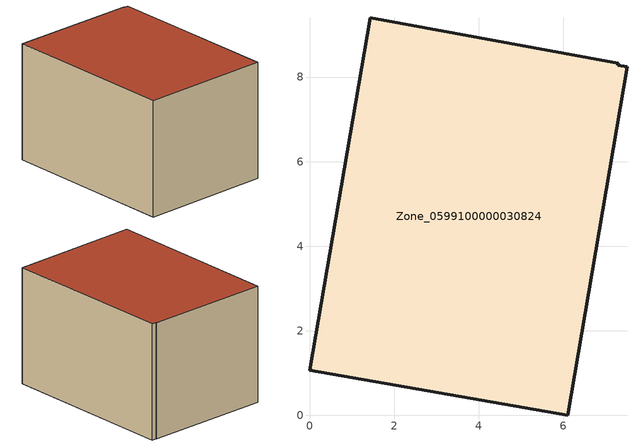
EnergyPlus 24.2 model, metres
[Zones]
Zone_0599100000030824
 floor ground (C_G): 0,1.06 1.44,9.41 7.3,8.33 7.29,8.28 7.51,8.24 6.1,0 z0
 wall outside (C_F): 0,1.06 6.1,0 7.51,8.24 7.29,8.28 7.3,8.33 1.44,9.41 0,1.06 z0:5.55
 roof outside (C_R): 1.44,9.41 0,1.06 6.1,0 7.51,8.24 7.29,8.28 7.3,8.33 z5.55
[BUILDING]
Pand.0599100000030824: North Axis=0; Terrain=City; Loads Convergence Tolerance Value=0.04; Temperature Convergence Tolerance Value=0.4; Solar Distribution=FullExterior; Maximum Number of Warmup Days=25; Minimum Number of Warmup Days=1
[Site:Location]
Rotterdam.The.Hague.AP_ZH_NLD Design_Conditions: Latitude=51.96; Longitude=4.45; Time Zone=1; Elevation=-4.5
[SITE:GROUNDTEMPERATURE:BUILDINGSURFACE]
18, 18, 18, 18, 18, 18, 18, 18, 18, 18, 18, 18
[MATERIAL] Thermal Absorptance=0.9; Solar Absorptance=0.7; Visible Absorptance=0.7
Name | Roughness | Thickness | Conductivity | Density | Specific Heat
G.TC.1946-1964 | MediumSmooth | 0.15 | 1 | 540 | 1210
F.TC.1946-1964 | Rough | 0.3 | 0.857143 | 1920 | 840
R.TC.1946-1964 | MediumRough | 0.2 | 0.235294 | 1500 | 1000
[CONSTRUCTION]
C_G: G.TC.1946-1964
C_F: F.TC.1946-1964
C_R: R.TC.1946-1964
[ZONE]
Zone_0599100000030824: Type=1; Multiplier=1; Ceiling Height=Autocalculate; Volume=Autocalculate; Floor Area=autocalculate; Part of Total Floor Area=Yes
[ZONEINFILTRATION:DESIGNFLOWRATE]
Infil_Zone_0599100000030824: Zone or ZoneList or Space or SpaceList=Zone_0599100000030824; Schedule=AlwaysOn; Design Flow Rate Calculation Method=Flow/Area; Flow Rate per Floor Area=0.003; Constant Term Coefficient=1; Temperature Term Coefficient=0; Velocity Term Coefficient=0; Velocity Squared Term Coefficient=0
[HVACTEMPLATE:ZONE:IDEALLOADSAIRSYSTEM]
Zone_0599100000030824: Maximum Heating Supply Air Temperature=50; Minimum Cooling Supply Air Temperature=13; Maximum Heating Supply Air Humidity Ratio=0.0156; Minimum Cooling Supply Air Humidity Ratio=0.0077; Heating Limit=NoLimit; Cooling Limit=NoLimit; Dehumidification Control Type=ConstantSensibleHeatRatio; Cooling Sensible Heat Ratio=0.7; Dehumidification Setpoint=60; Humidification Control Type=None; Humidification Setpoint=30; Outdoor Air Method=None; Outdoor Air Flow Rate per Person=0.00944; Outdoor Air Flow Rate per Zone Floor Area=0; Outdoor Air Flow Rate per Zone=0; Demand Controlled Ventilation Type=None; Outdoor Air Economizer Type=NoEconomizer; Heat Recovery Type=None; Sensible Heat Recovery Effectiveness=0.7; Latent Heat Recovery Effectiveness=0.65
[ZONECONTROL:THERMOSTAT]
ThermostatControl_Zone_0599100000030824: Zone or ZoneList=Zone_0599100000030824; Control Type Schedule=DualSetpointControlType; Control 1=Thermostat_Zone_0599100000030824; Temperature Difference Between Cutout And Setpoint=0
[THERMOSTATSETPOINT:DUALSETPOINT]
Thermostat_Zone_0599100000030824: Heating Setpoint Temperature Schedule=HeatingSetpoint_Zone_0599100000030824; Cooling Setpoint Temperature Schedule=CoolingSetpoint_Zone_0599100000030824
[SCHEDULE:COMPACT]
HeatingSetpoint_Zone_0599100000030824: Through: 12/31, For: AllDays, Until: 24:00, 21
CoolingSetpoint_Zone_0599100000030824: Through: 12/31, For: AllDays, Until: 24:00, 24
DualSetpointControlType: Through: 12/31, For: AllDays, Until: 24:00, 4
AlwaysOn: Through: 12/31, For: AllDays, Until: 24:00, 1
